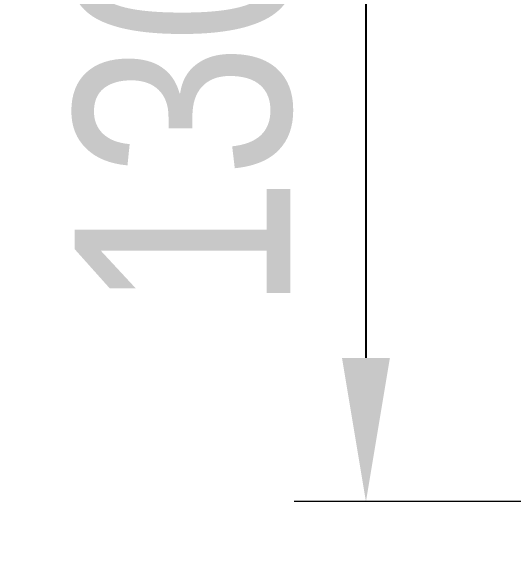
# Model space of a CAD drawing. Header units: millimetres. Extents: x -5052 to 3913, y -2721 to 2583.
# Drawn here: x -3534 to -2835, y -732 to 52 of the extents above; entities that cross this region are included whole.
import ezdxf

# ---------------------------------------------------------------- set-up
doc = ezdxf.new("R2010")
doc.units = ezdxf.units.MM
doc.layers.add('DIKOM_РАЗМЕР_ЗОНА', color=7, linetype='Continuous')
doc.layers.add('DIKOM_РАЗМЕР_ОБЪЕКТА', color=7, linetype='Continuous')
doc.styles.add('style1', font='arial.ttf', dxfattribs={"width": 0.8})
doc.dimstyles.new('1-50', dxfattribs={"dimtxt": 300, "dimasz": 200, "dimexe": 100, "dimexo": 0, "dimgap": 100, "dimtad": 1, "dimdec": 0, "dimtxsty": 'style1', "dimcen": 0, "dimclrd": 7, "dimclre": 7, "dimadec": 1, "dimazin": 2, "dimtfac": 1, "dimtdec": 0, "dimtmove": 0, "dimatfit": 3, "dimfxl": 0, "dimlwd": 25, "dimlwe": 18, "dimarcsym": 0})

# ---------------------------------------------------------------- blocks, each defined once
blk = doc.blocks.new('*D0')
at = {"layer": 'Defpoints', "color": 0, "transparency": 16777216}
for p in [(-2746.91, 645), (-3040.93, -630.26), (-2746.91, -630.26)]:
    blk.add_point(p, dxfattribs=at)
at = {"layer": 'DIKOM_РАЗМЕР_ОБЪЕКТА', "color": 7, "lineweight": 18, "transparency": 16777216}
for p, q in [((-2746.91, 645), (-3140.93, 645)), ((-2746.91, -630.26), (-3140.93, -630.26))]:
    blk.add_line(p, q, dxfattribs=at)
at = {"layer": 'DIKOM_РАЗМЕР_ОБЪЕКТА', "color": 7, "lineweight": 25, "transparency": 16777216}
blk.add_line((-3040.93, 445), (-3040.93, -430.26), dxfattribs=at)
at = {"layer": 'DIKOM_РАЗМЕР_ОБЪЕКТА', "color": 7, "transparency": 16777216}
for points in [[(-3074.26, 445), (-3007.6, 445), (-3040.93, 645)], [(-3074.26, -430.26), (-3007.6, -430.26), (-3040.93, -630.26)]]:
    blk.add_solid(points, dxfattribs=at)
at = {"layer": 'DIKOM_РАЗМЕР_ОБЪЕКТА', "color": 0, "transparency": 16777216, "insert": (-3294.2, 7.37), "char_height": 300, "attachment_point": 5, "rotation": 90, "style": 'style1'}
blk.add_mtext('1300', dxfattribs=at)
blk = doc.blocks.new('*D3')
at = {"layer": 'Defpoints', "color": 0, "transparency": 16777216}
for p in [(-4246.91, 762.04), (3912.71, 255.47), (3912.71, -2621.25)]:
    blk.add_point(p, dxfattribs=at)
at = {"layer": 'DIKOM_РАЗМЕР_ЗОНА', "color": 7, "lineweight": 18, "transparency": 16777216}
for p, q in [((-4246.91, 762.04), (-4246.91, -2721.25)), ((3912.71, 255.47), (3912.71, -2721.25))]:
    blk.add_line(p, q, dxfattribs=at)
at = {"layer": 'DIKOM_РАЗМЕР_ЗОНА', "color": 7, "lineweight": 25, "transparency": 16777216}
blk.add_line((-4046.91, -2621.25), (3712.71, -2621.25), dxfattribs=at)
at = {"layer": 'DIKOM_РАЗМЕР_ЗОНА', "color": 7, "transparency": 16777216}
for points in [[(-4046.91, -2587.91), (-4046.91, -2654.58), (-4246.91, -2621.25)], [(3712.71, -2587.91), (3712.71, -2654.58), (3912.71, -2621.25)]]:
    blk.add_solid(points, dxfattribs=at)
at = {"layer": 'DIKOM_РАЗМЕР_ЗОНА', "color": 0, "transparency": 16777216, "insert": (-167.1, -2368.08), "char_height": 300, "attachment_point": 5, "style": 'style1'}
blk.add_mtext('8160', dxfattribs=at)
blk = doc.blocks.new('*D4')
at = {"layer": 'Defpoints', "color": 0, "transparency": 16777216}
for p in [(-4601.8, 2582.67), (147.25, 2582.67), (588.68, -2130.26)]:
    blk.add_point(p, dxfattribs=at)
at = {"layer": 'DIKOM_РАЗМЕР_ЗОНА', "color": 7, "lineweight": 18, "transparency": 16777216}
for p, q in [((147.25, 2582.67), (-4701.8, 2582.67)), ((588.68, -2130.26), (-4701.8, -2130.26))]:
    blk.add_line(p, q, dxfattribs=at)
at = {"layer": 'DIKOM_РАЗМЕР_ЗОНА', "color": 7, "lineweight": 25, "transparency": 16777216}
blk.add_line((-4601.8, -1930.26), (-4601.8, 2382.67), dxfattribs=at)
at = {"layer": 'DIKOM_РАЗМЕР_ЗОНА', "color": 7, "transparency": 16777216}
for points in [[(-4635.13, 2382.67), (-4568.46, 2382.67), (-4601.8, 2582.67)], [(-4635.13, -1930.26), (-4568.46, -1930.26), (-4601.8, -2130.26)]]:
    blk.add_solid(points, dxfattribs=at)
at = {"layer": 'DIKOM_РАЗМЕР_ЗОНА', "color": 0, "transparency": 16777216, "insert": (-4854.97, 226.21), "char_height": 300, "attachment_point": 5, "rotation": 90, "style": 'style1'}
blk.add_mtext('4700', dxfattribs=at)

msp = doc.modelspace()

# ---------------------------------------------------------------- dimensions: what is measured, and where the dimension line sits
at = {"layer": 'DIKOM_РАЗМЕР_ЗОНА'}
dim = msp.add_linear_dim(base=(-4601.8, 2582.67), p1=(588.68, -2130.26), p2=(147.25, 2582.67), angle=90, text='4700', dimstyle='1-50', dxfattribs=at)
dim.commit()
dim.dimension.update_dxf_attribs({"geometry": '*D4', "text_midpoint": (-4601.8, 226.21), "dimtype": 160})
dim = msp.add_linear_dim(base=(3912.71, -2621.25), p1=(-4246.91, 762.04), p2=(3912.71, 255.47), text='8160', dimstyle='1-50', dxfattribs=at)
dim.commit()
dim.dimension.update_dxf_attribs({"geometry": '*D3', "text_midpoint": (-167.1, -2621.25), "dimtype": 160})
at = {"layer": 'DIKOM_РАЗМЕР_ОБЪЕКТА'}
dim = msp.add_linear_dim(base=(-3040.93, -630.26), p1=(-2746.91, 645), p2=(-2746.91, -630.26), angle=90, text='1300', dimstyle='1-50', dxfattribs=at)
dim.commit()
dim.dimension.update_dxf_attribs({"geometry": '*D0', "text_midpoint": (-3040.93, 7.37), "dimtype": 160})

doc.saveas('drawing.dxf')
